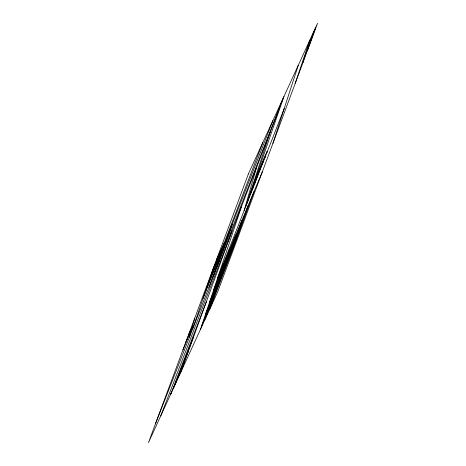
<?xml version="1.0" encoding="UTF-8"?>
<svg xmlns="http://www.w3.org/2000/svg" width="466" height="466" viewBox="0 0 466 466"><rect width="100%" height="100%" fill="white"/><g stroke="black" fill="none" stroke-linecap="round" stroke-linejoin="round"><path stroke-width="0.7" d="M178.024 377.256L177.954 377.547A19.141 0.495 -69 0 0 183.22 365.21L184.623 361.604M250.615 194.101L250.632 194.007A23.556 0.612 -69 0 1 259.807 168.96A23.556 0.612 -69 0 1 267.303 151.194L267.07 152.196M189.4 337.256L194.788 318.068M302.865 62.828L303.488 60.603A54.406 1.41 -69 0 1 313.426 32.608L314.032 30.995M244.12 210.626L256.405 167.906M307.344 50.788L315.709 27.343M272.895 143.417L298.24 65.391M245.576 206.921L270.175 132.21M200.566 329.171L241.242 207.213M295.228 83.362L309.884 40.029M192.65 328.973L213.702 267.21L220.797 251.756M247.032 203.217L283.945 96.509L160.735 415.917M170.946 393.683L171.319 392.611M229.738 249.316L229.249 250.691A50.054 1.293 -69 0 1 211.593 297.127L209.595 302.102M217.302 266.103L232.144 224.362L208.925 287.464M223.587 263.942L222.783 266.168A25.03 0.647 -69 0 1 213.847 289.526L213.527 290.324M247.988 205.914L243.706 217.82A125.144 3.239 -69 0 1 210.213 306.197L204.638 320.305M241.906 220.383L237.38 232.889A100.114 2.592 -69 0 1 210.376 303.943L201.574 326.148M254.162 191.235L233.379 247.603L209.63 309.43M213.113 276.781L232.144 224.362M180.651 372.544L232.062 231.02M235.848 234.777L231.346 247.172A75.084 1.946 -69 0 1 210.929 300.692L205.611 314.043M204.79 293.353L262.871 142.415M170.69 394.23L206.356 301.782M203.019 298.537L272.913 120.537M155.446 423.844L282.961 98.658M173.457 388.207L193.501 337.163M284.26 108.432L217.482 278.447L262.375 171.698M174.971 384.904L188.421 351.154M182.922 349.972L192.347 326.753M185.788 342.254L192.435 326.439M216.533 259.585L224.239 242.809M211.768 272.872L217.331 260.768M188.66 334.541L192.528 326.118M254.716 183.651A11.778 0.303 -69 0 1 259.778 169.898A11.778 0.303 -69 0 1 262.97 162.64M252.654 188.905A17.667 0.46 -69 0 1 260.244 168.273A17.667 0.46 -69 0 1 265.032 157.392M248.355 174.016L148.433 442.7L217.645 291.984L317.567 23.3L248.355 174.016"/></g></svg>
